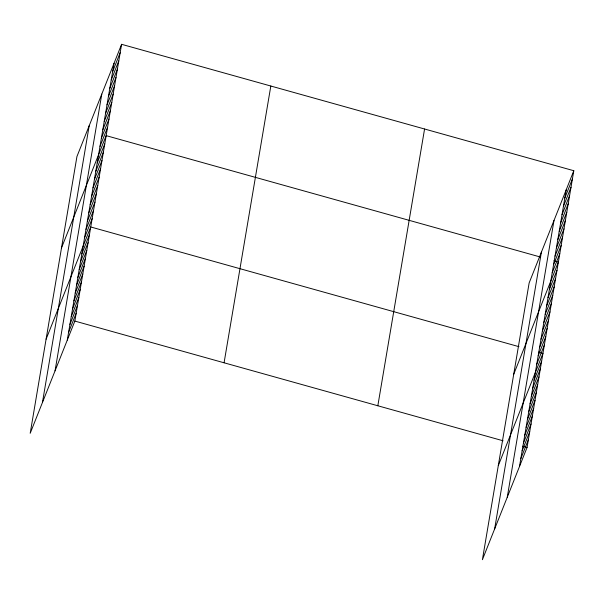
<?xml version="1.0" encoding="UTF-8"?>
<svg xmlns="http://www.w3.org/2000/svg" width="604" height="604" viewBox="0 0 604 604"><rect width="100%" height="100%" fill="white"/><g stroke="black" fill="none" stroke-linecap="round" stroke-linejoin="round"><path stroke-width="0.91" d="M42.439 402.536L89.181 125.768M55.047 370.848L101.789 94.088M67.278 340.105L114.028 63.337M121.593 44.311L76.942 156.519L30.2 433.279L74.851 321.079L121.593 44.311L573.8 170.721L527.058 447.481L482.407 559.689L529.149 282.921L573.8 170.721M224.076 362.793L270.826 86.025M377.832 405.767L424.574 129.007M494.638 528.938L541.388 252.178M507.247 497.258L553.989 220.49M519.485 466.507L566.227 189.747M112.623 71.642L120.196 52.616M111.219 79.947L118.792 60.921M109.815 88.244L117.387 69.218M108.418 96.549L115.983 77.523M107.014 104.854L114.586 85.828M105.609 113.159L113.182 94.133M104.205 121.457L111.778 102.431M102.808 129.762L110.373 110.736M101.404 138.067L108.977 119.041M100 146.364L107.572 127.346M61.517 247.851L106.168 135.643L540.61 257.085M97.199 162.974L104.771 143.948M95.794 171.279L103.367 152.253M94.39 179.577L101.963 160.551M92.993 187.882L100.558 168.856M91.589 196.187L99.162 177.161M90.185 204.492L97.757 185.466M88.78 212.789L96.353 193.763M87.384 221.094L94.949 202.068M85.979 229.399L93.552 210.373M84.575 237.697L92.148 218.671M46.093 339.184L90.743 226.976L518.964 346.673M81.85 253.846L89.422 234.82M80.528 261.683L88.093 242.657M79.2 269.527L86.772 250.501M77.878 277.372L85.451 258.346M76.549 285.209L84.122 266.183M75.228 293.053L82.801 274.027M73.899 300.898L81.472 281.872M72.578 308.735L80.151 289.709M71.257 316.579L78.822 297.553M69.928 324.416L77.501 305.39M68.607 332.26L76.18 313.234M564.823 198.044L572.396 179.018M563.426 206.349L570.999 187.323M562.022 214.654L569.595 195.628M560.618 222.952L568.19 203.926M559.221 231.257L566.786 212.231M557.817 239.562L565.389 220.536M556.412 247.867L563.985 228.841M555.008 256.164L562.581 237.138M553.611 264.469L561.176 245.443M552.207 272.774L559.78 253.748M513.725 374.253L558.375 262.045L553.936 260.807M549.398 289.376L556.971 270.35M548.002 297.681L555.567 278.655M546.597 305.986L554.17 286.96M545.193 314.284L552.766 295.258M543.789 322.589L551.361 303.563M542.392 330.894L549.965 311.868M540.988 339.191L548.56 320.173M539.583 347.496L547.156 328.47M538.179 355.801L545.752 336.775M536.782 364.106L544.355 345.08M498.3 465.586L542.951 353.378L538.511 352.14M534.057 380.248L541.622 361.222M532.728 388.093L540.301 369.067M531.407 395.93L538.979 376.904M530.078 403.774L537.651 384.748M528.757 411.618L536.329 392.592M527.435 419.455L535.001 400.429M526.107 427.3L533.679 408.274M524.785 435.137L532.358 416.111M523.457 442.981L531.029 423.955M522.135 450.826L529.708 431.8M520.807 458.663L528.379 439.636M74.851 321.079L503.072 440.777M522.619 446.235L527.058 447.481"/></g></svg>
